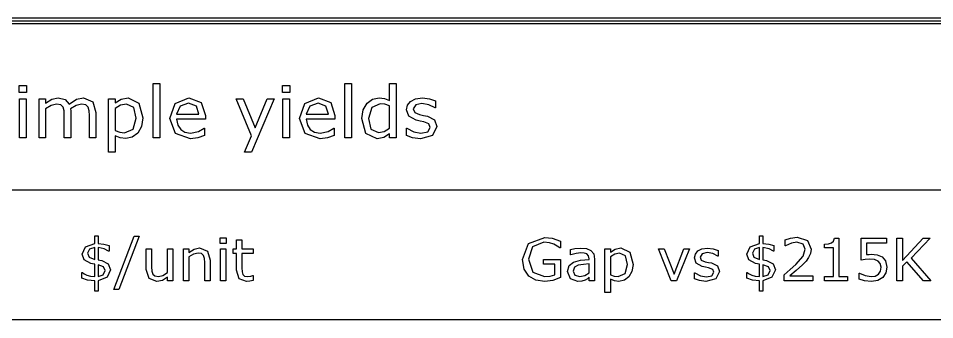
# Model space of a CAD drawing. Extents: x -1 to 182, y 89 to 480.
# Drawn here: x 106.07 to 143.39, y 140.76 to 153.04 of the extents above; entities that cross this region are included whole.
import ezdxf

# ---------------------------------------------------------------- set-up
doc = ezdxf.new("R2010")
doc.units = 0
doc.header["$MEASUREMENT"] = 0
doc.layers.add('Layer 1', color=7, linetype='Continuous')

msp = doc.modelspace()

# ---------------------------------------------------------------- linework, layer by layer
at = {"layer": 'Layer 1', "color": 7}
for points in [[(4.762494, 153.035853), (4.762494, 152.823975), (175.153946, 152.823975), (175.153946, 153.035853), (4.762494, 153.035853)], [(4.762494, 152.929914), (175.153946, 152.929914)], [(106.405308, 150.020453), (106.104035, 150.020453), (106.104035, 150.297578), (106.405308, 150.297578), (106.405308, 150.020453)], [(111.831082, 148.167394), (111.563914, 148.167394), (111.563914, 150.37862), (111.831082, 150.37862), (111.831082, 148.167394)], [(117.1261, 150.020506), (116.824827, 150.020506), (116.824827, 150.297631), (117.1261, 150.297631), (117.1261, 150.020506)], [(119.641461, 148.167394), (119.374296, 148.167394), (119.374296, 150.37862), (119.641461, 150.37862), (119.641461, 148.167394)], [(121.457628, 148.167394), (121.19046, 148.167394), (121.19046, 148.333657), (120.950295, 148.178771), (120.678865, 148.12334), (120.226954, 148.342177), (120.060685, 148.948998), (120.117531, 149.30854), (120.273852, 149.577118), (120.498385, 149.74198), (120.765553, 149.798812), (120.987244, 149.771825), (121.19046, 149.69081), (121.19046, 150.37862), (121.457628, 150.37862), (121.457628, 148.167394)], [(106.388269, 148.16742), (106.121101, 148.16742), (106.121101, 149.754786), (106.388269, 149.754786), (106.388269, 148.16742)], [(109.233311, 148.16742), (108.966143, 148.16742), (108.966143, 149.071236), (108.956195, 149.268773), (108.917825, 149.420829), (108.824033, 149.513195), (108.647815, 149.544469), (108.423282, 149.48761), (108.198747, 149.345502), (108.205864, 149.268773), (108.208695, 149.183498), (108.208695, 148.16742), (107.94153, 148.16742), (107.94153, 149.071236), (107.931581, 149.270202), (107.893211, 149.422258), (107.799419, 149.513195), (107.623202, 149.544469), (107.402931, 149.490467), (107.184081, 149.35262), (107.184081, 148.16742), (106.916916, 148.16742), (106.916916, 149.754786), (107.184081, 149.754786), (107.184081, 149.578573), (107.432774, 149.740578), (107.698521, 149.798839), (107.972793, 149.730629), (108.141904, 149.541611), (108.437493, 149.737747), (108.723134, 149.798839), (109.108251, 149.639692), (109.233309, 149.197706), (109.233311, 148.16742)], [(111.14469, 148.980298), (111.089268, 148.626445), (110.932947, 148.356438), (110.711256, 148.193005), (110.442667, 148.136146), (110.218134, 148.16316), (110.014916, 148.247007), (110.014916, 147.581924), (109.74775, 147.581924), (109.74775, 149.754786), (110.014916, 149.754786), (110.014916, 149.588522), (110.253662, 149.737747), (110.53788, 149.798839), (110.984107, 149.581404), (111.14469, 148.980298), (111.14469, 148.980298)], [(113.68846, 148.933361), (112.518895, 148.933361), (112.562948, 148.677562), (112.683743, 148.499921), (112.858537, 148.397607), (113.083071, 148.363502), (113.408502, 148.427452), (113.642984, 148.555352), (113.657192, 148.555352), (113.657192, 148.264019), (113.381499, 148.168822), (113.085912, 148.130458), (112.469153, 148.343606), (112.247462, 148.951829), (112.459205, 149.570027), (113.019118, 149.798812), (113.513661, 149.611223), (113.688458, 149.078326), (113.68846, 148.933361)], [(116.489447, 149.754759), (115.562891, 147.581898), (115.277249, 147.581898), (115.572839, 148.244123), (114.940448, 149.754759), (115.230355, 149.754759), (115.717791, 148.578079), (116.209492, 149.754759), (116.489447, 149.754759)], [(117.109061, 148.167394), (116.841895, 148.167394), (116.841895, 149.754759), (117.109061, 149.754759), (117.109061, 148.167394)], [(118.966439, 148.933361), (117.796873, 148.933361), (117.840926, 148.677562), (117.961722, 148.499921), (118.136516, 148.397607), (118.361052, 148.363502), (118.686483, 148.427452), (118.920965, 148.555352), (118.935173, 148.555352), (118.935173, 148.264019), (118.659477, 148.168822), (118.363891, 148.130458), (117.747132, 148.343606), (117.52544, 148.951829), (117.737186, 149.570027), (118.297099, 149.798812), (118.791642, 149.611223), (118.966436, 149.078326), (118.966439, 148.933361)], [(123.117473, 148.62499), (122.936993, 148.268279), (122.446713, 148.129029), (122.122702, 148.170225), (121.876852, 148.262617), (121.876852, 148.562469), (121.89106, 148.562469), (122.172438, 148.410413), (122.469449, 148.354983), (122.745142, 148.411815), (122.84462, 148.590885), (122.790616, 148.732993), (122.583135, 148.81541), (122.433921, 148.845255), (122.267651, 148.882217), (121.970641, 149.044222), (121.883956, 149.30854), (121.923746, 149.493272), (122.047381, 149.648185), (122.249178, 149.753331), (122.524871, 149.793124), (122.811933, 149.757617), (123.054942, 149.67377), (123.054942, 149.388127), (123.040734, 149.388127), (122.792042, 149.514597), (122.504977, 149.56717), (122.257706, 149.510337), (122.15681, 149.344074), (122.217915, 149.196277), (122.411185, 149.115262), (122.576033, 149.081157), (122.729513, 149.049884), (123.016575, 148.903516), (123.117473, 148.62499), (123.117473, 148.62499)], [(110.868998, 148.973155), (110.770941, 149.402335), (110.469668, 149.544442), (110.238028, 149.494701), (110.014916, 149.36397), (110.014916, 148.464414), (110.209607, 148.394776), (110.39577, 148.376255), (110.74394, 148.526882), (110.868998, 148.973102), (110.868998, 148.973155)], [(113.428399, 149.138016), (113.321817, 149.463427), (113.00491, 149.578547), (112.662426, 149.452076), (112.518895, 149.138016), (113.428399, 149.138016)], [(118.706377, 149.138016), (118.599795, 149.463427), (118.282891, 149.578547), (117.940404, 149.452076), (117.796873, 149.138016), (118.706377, 149.138016)], [(121.19046, 148.558209), (121.19046, 149.469115), (120.99719, 149.535923), (120.811027, 149.554443), (120.461436, 149.398128), (120.336381, 148.95474), (120.433014, 148.524131), (120.742815, 148.377763), (120.973033, 148.427505), (121.19046, 148.558262), (121.19046, 148.558209)], [(4.762494, 146.050756), (175.153946, 146.050756), (175.153946, 140.759096), (4.762494, 140.759096), (4.762494, 146.050756)], [(109.827784, 142.788421), (109.687095, 142.488437), (109.318512, 142.347758), (109.318512, 141.92686), (109.181313, 141.92686), (109.181313, 142.341937), (108.892957, 142.371015), (108.659251, 142.445416), (108.659251, 142.675656), (108.677851, 142.675656), (108.756916, 142.627978), (108.867374, 142.577972), (109.008064, 142.536115), (109.18131, 142.514154), (109.18131, 143.017603), (109.095268, 143.035065), (109.022018, 143.053586), (108.749942, 143.196593), (108.667387, 143.433792), (108.802263, 143.724463), (109.18131, 143.86284), (109.18131, 144.179096), (109.31851, 144.179096), (109.31851, 143.865168), (109.559193, 143.837255), (109.766158, 143.777962), (109.766158, 143.55005), (109.749886, 143.55005), (109.567339, 143.644241), (109.318517, 143.696576), (109.318517, 143.195429), (109.394096, 143.179025), (109.46502, 143.163944), (109.732444, 143.036044), (109.827789, 142.788368), (109.827784, 142.788421)], [(110.992828, 144.155786), (110.159159, 141.993138), (109.958007, 141.993138), (110.788189, 144.155786), (110.992828, 144.155786)], [(114.537954, 143.862787), (114.291458, 143.862787), (114.291458, 144.089508), (114.537954, 144.089508), (114.537954, 143.862787)], [(128.147313, 142.474493), (127.836867, 142.360538), (127.51247, 142.312886), (127.141561, 142.368687), (126.854372, 142.536115), (126.669498, 142.817499), (126.604386, 143.213976), (126.846231, 143.868581), (127.51247, 144.109272), (127.813613, 144.073236), (128.146151, 143.953459), (128.146151, 143.680225), (128.125223, 143.680225), (128.020577, 143.753488), (127.885701, 143.829053), (127.703155, 143.888346), (127.472938, 143.912687), (127.0125, 143.725495), (126.843905, 143.220882), (127.020639, 142.697643), (127.502005, 142.511614), (127.724083, 142.533575), (127.919422, 142.590566), (127.919422, 143.014957), (127.455497, 143.014957), (127.455497, 143.217257), (128.147313, 143.217257), (128.147313, 142.474493)], [(136.903745, 142.788421), (136.763056, 142.488437), (136.394473, 142.347758), (136.394473, 141.92686), (136.257274, 141.92686), (136.257274, 142.341937), (135.968921, 142.371015), (135.735212, 142.445416), (135.735212, 142.675656), (135.753812, 142.675656), (135.832877, 142.627978), (135.943335, 142.577972), (136.084022, 142.536115), (136.257268, 142.514154), (136.257268, 143.017603), (136.171226, 143.035065), (136.097976, 143.053586), (135.8259, 143.196593), (135.743348, 143.433792), (135.878222, 143.724463), (136.257268, 143.86284), (136.257268, 144.179096), (136.394468, 144.179096), (136.394468, 143.865168), (136.635151, 143.837255), (136.842116, 143.777962), (136.842116, 143.55005), (136.825844, 143.55005), (136.643295, 143.644241), (136.394473, 143.696576), (136.394473, 143.195429), (136.470051, 143.179025), (136.540978, 143.163944), (136.808403, 143.036044), (136.903745, 142.788368), (136.903745, 142.788421)], [(138.428069, 142.346594), (137.256048, 142.346594), (137.256048, 142.589613), (137.500219, 142.798899), (137.729276, 143.00702), (138.03507, 143.350025), (138.117623, 143.625588), (138.028093, 143.836038), (137.780436, 143.912767), (137.551378, 143.875566), (137.310695, 143.76161), (137.29908, 143.76161), (137.29908, 144.005794), (137.518835, 144.080195), (137.786259, 144.113929), (138.203673, 143.984865), (138.354827, 143.637203), (138.329242, 143.452339), (138.255992, 143.290732), (138.149021, 143.148863), (138.001357, 142.99424), (137.744394, 142.757042), (137.496737, 142.545428), (138.428074, 142.545428), (138.428069, 142.346594)], [(139.843096, 142.346594), (138.905945, 142.346594), (138.905945, 142.523335), (139.266389, 142.523335), (139.266389, 143.683717), (138.905945, 143.683717), (138.905945, 143.841858), (139.062912, 143.8535), (139.18965, 143.889536), (139.273364, 143.962799), (139.309408, 144.083714), (139.489631, 144.083714), (139.489631, 142.523362), (139.843096, 142.523362), (139.843096, 142.346594)], [(141.441833, 142.896556), (141.39765, 142.665178), (141.276728, 142.47915), (141.07674, 142.353579), (140.809316, 142.310558), (140.536076, 142.340773), (140.313998, 142.411708), (140.313998, 142.657029), (140.33027, 142.657029), (140.553512, 142.553551), (140.804659, 142.511694), (140.963951, 142.534977), (141.102315, 142.616363), (141.179055, 142.73614), (141.205796, 142.897747), (141.174403, 143.048903), (141.089525, 143.147725), (140.941861, 143.209346), (140.748848, 143.227867), (140.551186, 143.213844), (140.388407, 143.185957), (140.388407, 144.077761), (141.430202, 144.077761), (141.430202, 143.87427), (140.61281, 143.87427), (140.61281, 143.413842), (140.71513, 143.420722), (140.805823, 143.423367), (141.052319, 143.399026), (141.246492, 143.315285), (141.390668, 143.150185), (141.441828, 142.896715), (141.441833, 142.896556)], [(143.234745, 142.346594), (142.935928, 142.346594), (142.251087, 143.117483), (142.079005, 142.933757), (142.079005, 142.346594), (141.848786, 142.346594), (141.848786, 144.077893), (142.079005, 144.077893), (142.079005, 143.174448), (142.919648, 144.077893), (143.198701, 144.077893), (142.425495, 143.263983), (143.234745, 142.346594)], [(109.181313, 143.215141), (109.181313, 143.695359), (108.972022, 143.626752), (108.887144, 143.463954), (108.949932, 143.304676), (109.181313, 143.215141), (109.181313, 143.215141)], [(113.882183, 142.346594), (113.663589, 142.346594), (113.663589, 143.086077), (113.653112, 143.253505), (113.614742, 143.376774), (113.531028, 143.448847), (113.389177, 143.473188), (113.201979, 143.429003), (113.014782, 143.316211), (113.014782, 142.346594), (112.796188, 142.346594), (112.796188, 143.645353), (113.014782, 143.645353), (113.014782, 143.501181), (113.226395, 143.633711), (113.450801, 143.681389), (113.771711, 143.554654), (113.882169, 143.189555), (113.882183, 142.346594)], [(115.63091, 142.358236), (115.496036, 142.331513), (115.366972, 142.320929), (115.064665, 142.4279), (114.961184, 142.770906), (114.961184, 143.461573), (114.81352, 143.461573), (114.81352, 143.645273), (114.961184, 143.645273), (114.961184, 144.018494), (115.179774, 144.018494), (115.179774, 143.645273), (115.63091, 143.645273), (115.63091, 143.461573), (115.179774, 143.461573), (115.179774, 142.869728), (115.184431, 142.709284), (115.216988, 142.602313), (115.286751, 142.533707), (115.423953, 142.512805), (115.535572, 142.527886), (115.619289, 142.554636), (115.630904, 142.554636), (115.63091, 142.358236)], [(129.541414, 142.346594), (129.323985, 142.346594), (129.323985, 142.484944), (129.244919, 142.429144), (129.149577, 142.373343), (129.024003, 142.329158), (128.857734, 142.310637), (128.560078, 142.426895), (128.437994, 142.723387), (128.50078, 142.961749), (128.682165, 143.105921), (128.96703, 143.176855), (129.323985, 143.204769), (129.323985, 143.238477), (129.297243, 143.36172), (129.222829, 143.438475), (129.111207, 143.474511), (128.975169, 143.483772), (128.78332, 143.460488), (128.564729, 143.395375), (128.553114, 143.395375), (128.553114, 143.617439), (128.737986, 143.655804), (128.976341, 143.676706), (129.214699, 143.653422), (129.391432, 143.576667), (129.503054, 143.438316), (129.541424, 143.227867), (129.541414, 142.346594)], [(131.105269, 143.011676), (131.059922, 142.722143), (130.932025, 142.501243), (130.75064, 142.367523), (130.530885, 142.321009), (130.347177, 142.342969), (130.180908, 142.411576), (130.180908, 141.867434), (129.962318, 141.867434), (129.962318, 143.64522), (130.180908, 143.64522), (130.180908, 143.509172), (130.376245, 143.631277), (130.608789, 143.681256), (130.973882, 143.503377), (131.105269, 143.011544), (131.105269, 143.011676)], [(134.620166, 142.720979), (134.4725, 142.429144), (134.071363, 142.315188), (133.806264, 142.348922), (133.605112, 142.424487), (133.605112, 142.669835), (133.616727, 142.669835), (133.846946, 142.545428), (134.089953, 142.500079), (134.31552, 142.546592), (134.396911, 142.693092), (134.352729, 142.80935), (134.182972, 142.876792), (134.060886, 142.901134), (133.924848, 142.931349), (133.681839, 143.063905), (133.610915, 143.280175), (133.643469, 143.431331), (133.744627, 143.558067), (133.909732, 143.644109), (134.1353, 143.676653), (134.37017, 143.647602), (134.568993, 143.578995), (134.568993, 143.345289), (134.557378, 143.345289), (134.353903, 143.448767), (134.119036, 143.491789), (133.916722, 143.445275), (133.83417, 143.309253), (133.884165, 143.188312), (134.042296, 143.12206), (134.17717, 143.094147), (134.302744, 143.068482), (134.537614, 142.948732), (134.620166, 142.72082), (134.620166, 142.720979)], [(136.257274, 143.215141), (136.257274, 143.695359), (136.047983, 143.626752), (135.963105, 143.463954), (136.025893, 143.304676), (136.257274, 143.215141), (136.257274, 143.215141)], [(112.365998, 142.346594), (112.147407, 142.346594), (112.147407, 142.490765), (111.935791, 142.357071), (111.712549, 142.310558), (111.393965, 142.434965), (111.280019, 142.802391), (111.280019, 143.645353), (111.49861, 143.645353), (111.49861, 142.90587), (111.507897, 142.736113), (111.547431, 142.616336), (111.628822, 142.541936), (111.77416, 142.518652), (111.959032, 142.562838), (112.147394, 142.675629), (112.147394, 143.645326), (112.365984, 143.645326), (112.365998, 142.346594)], [(114.524003, 142.346594), (114.305412, 142.346594), (114.305412, 143.645353), (114.524003, 143.645353), (114.524003, 142.346594)], [(130.879701, 143.005855), (130.799474, 143.356984), (130.552978, 143.473268), (130.363455, 143.432575), (130.180908, 143.325604), (130.180908, 142.589613), (130.3402, 142.532622), (130.492516, 142.517541), (130.777381, 142.640784), (130.879701, 143.005882), (130.879701, 143.005855)], [(133.406289, 143.645353), (132.88074, 142.346594), (132.660985, 142.346594), (132.138926, 143.645353), (132.376119, 143.645353), (132.77842, 142.611706), (133.177234, 143.645353), (133.406289, 143.645353)], [(109.608029, 142.758206), (109.539428, 142.917485), (109.318512, 142.997706), (109.318512, 142.51635), (109.532454, 142.587285), (109.608029, 142.758206), (109.608029, 142.758206)], [(129.323985, 142.666343), (129.323985, 143.027948), (129.087953, 143.010486), (128.874014, 142.976751), (128.721696, 142.893037), (128.663562, 142.738415), (128.730999, 142.569796), (128.936799, 142.513996), (129.147251, 142.558181), (129.323985, 142.666316), (129.323985, 142.666343)], [(136.683991, 142.758206), (136.615392, 142.917485), (136.394473, 142.997706), (136.394473, 142.51635), (136.608415, 142.587285), (136.683991, 142.758206), (136.683991, 142.758206)]]:
    msp.add_lwpolyline(points, dxfattribs=at)

doc.saveas('drawing.dxf')
